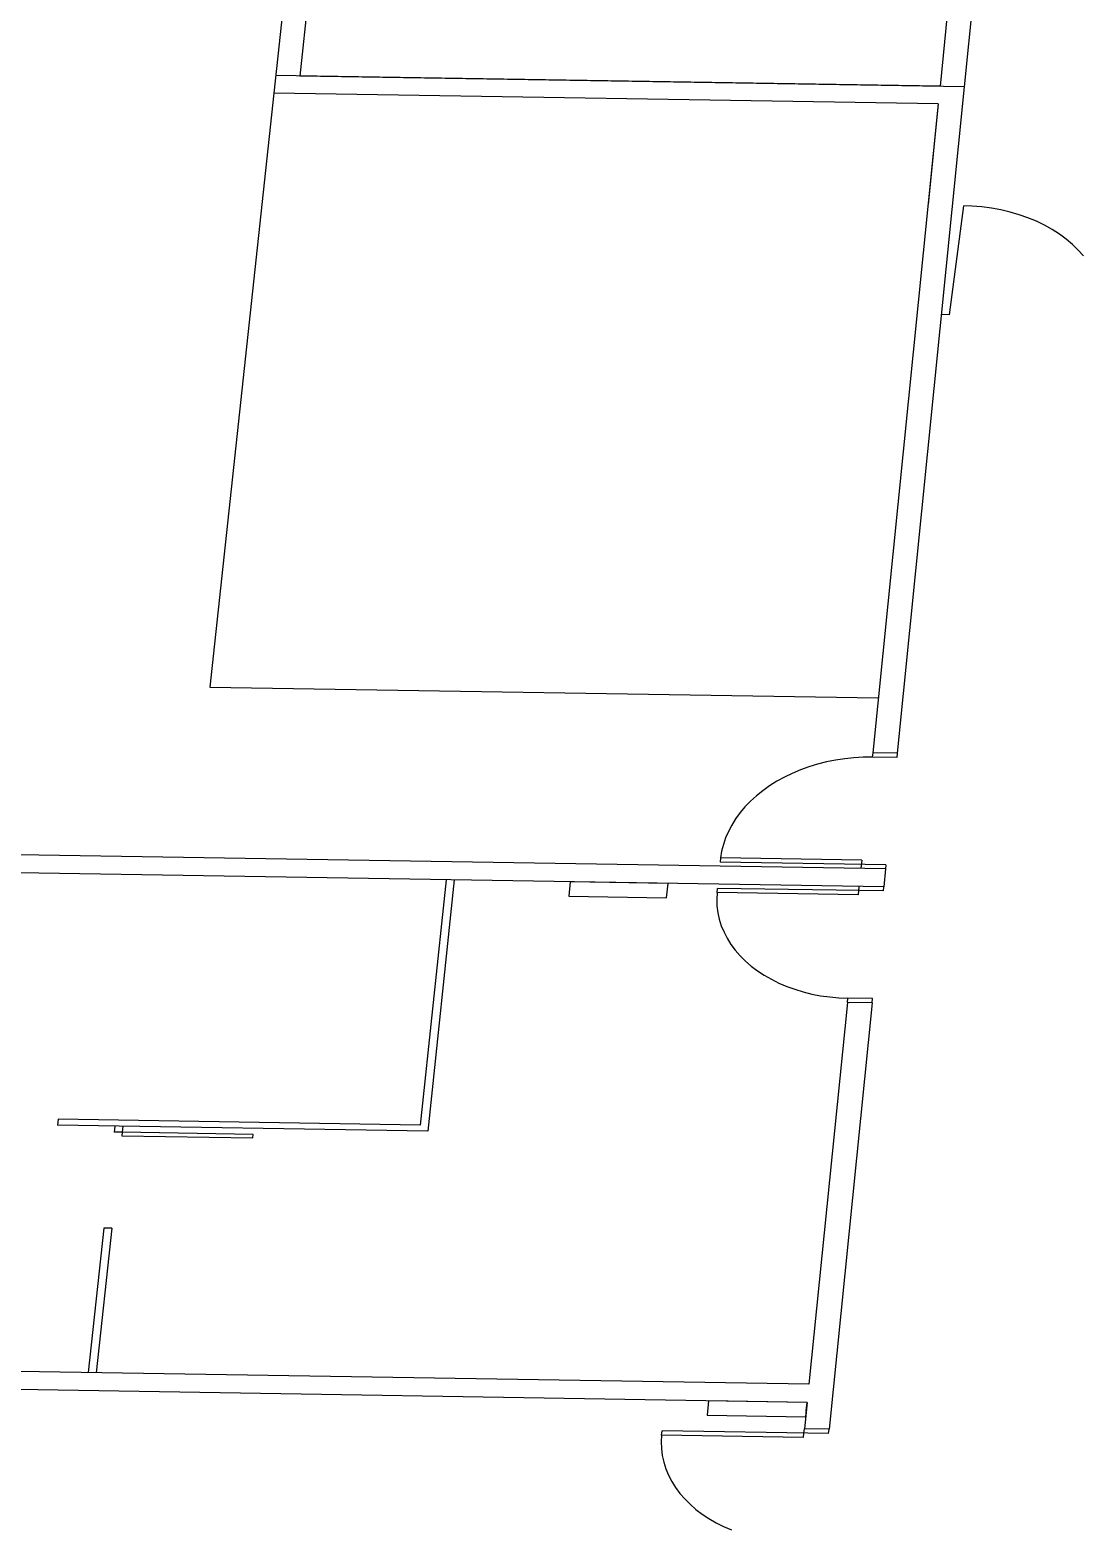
# Model space of a CAD drawing. Extents: x -68 to 264, y 51 to 115.
# Drawn here: x -56.34 to -49.05, y 77.84 to 88.21 of the extents above; entities that cross this region are included whole.
import ezdxf

# ---------------------------------------------------------------- set-up
doc = ezdxf.new("R2010")
doc.units = 0
doc.layers.get('0').update_dxf_attribs({"linetype": 'CONTINUOUS'})

msp = doc.modelspace()

# ---------------------------------------------------------------- linework, layer by layer
for p, q in [((-54.093, 92.946), (-54.649, 87.775)), ((-49.679, 89.644), (-49.863, 87.82)), ((-54.399, 88.537), (-54.468, 87.894)), ((-49.969, 88.442), (-50.031, 87.823)), ((-50.031, 87.823), (-54.636, 87.897)), ((-49.863, 87.82), (-54.468, 87.894)), ((-54.649, 87.775), (-55.092, 83.66)), ((-50.044, 87.701), (-54.649, 87.775)), ((-49.863, 87.82), (-50.328, 83.201)), ((-50.044, 87.701), (-50.498, 83.204)), ((-50.044, 87.701), (-50.114, 87.003)), ((-49.966, 86.24), (-49.867, 86.995)), ((-49.81, 86.993), (-49.867, 86.995)), ((-49.742, 86.987), (-49.81, 86.993)), ((-49.675, 86.978), (-49.742, 86.987)), ((-49.609, 86.966), (-49.675, 86.978)), ((-49.545, 86.951), (-49.609, 86.966)), ((-49.482, 86.933), (-49.545, 86.951)), ((-49.422, 86.912), (-49.482, 86.933)), ((-49.363, 86.888), (-49.422, 86.912)), ((-49.307, 86.861), (-49.363, 86.888)), ((-49.254, 86.831), (-49.307, 86.861)), ((-49.204, 86.799), (-49.254, 86.831)), ((-49.157, 86.764), (-49.204, 86.799)), ((-49.113, 86.727), (-49.157, 86.764)), ((-49.073, 86.688), (-49.113, 86.727)), ((-49.037, 86.648), (-49.073, 86.688)), ((-49.966, 86.24), (-50.022, 86.241)), ((-55.092, 83.66), (-50.459, 83.585)), ((-50.498, 83.204), (-50.501, 83.175)), ((-50.328, 83.201), (-50.498, 83.204)), ((-50.328, 83.201), (-50.331, 83.172)), ((-50.94, 83.107), (-50.998, 83.086)), ((-50.88, 83.125), (-50.94, 83.107)), ((-50.818, 83.141), (-50.88, 83.125)), ((-50.756, 83.154), (-50.818, 83.141)), ((-50.692, 83.163), (-50.756, 83.154)), ((-50.629, 83.17), (-50.692, 83.163)), ((-50.565, 83.174), (-50.629, 83.17)), ((-50.501, 83.175), (-50.565, 83.174)), ((-50.331, 83.172), (-50.501, 83.175)), ((-51.162, 83.007), (-51.212, 82.976)), ((-51.11, 83.036), (-51.162, 83.007)), ((-51.055, 83.062), (-51.11, 83.036)), ((-50.998, 83.086), (-51.055, 83.062)), ((-51.303, 82.907), (-51.345, 82.87)), ((-51.259, 82.942), (-51.303, 82.907)), ((-51.212, 82.976), (-51.259, 82.942)), ((-51.417, 82.79), (-51.448, 82.748)), ((-51.383, 82.83), (-51.417, 82.79)), ((-51.345, 82.87), (-51.383, 82.83)), ((-51.475, 82.704), (-51.498, 82.66)), ((-51.448, 82.748), (-51.475, 82.704)), ((-51.518, 82.615), (-51.533, 82.569)), ((-51.498, 82.66), (-51.518, 82.615)), ((-50.409, 82.4), (-57.092, 82.508)), ((-51.552, 82.476), (-51.555, 82.447)), ((-51.545, 82.523), (-51.552, 82.476)), ((-50.573, 82.46), (-51.552, 82.476)), ((-51.533, 82.569), (-51.545, 82.523)), ((-50.421, 82.276), (-60.443, 82.438)), ((-50.406, 82.429), (-51.555, 82.447)), ((-50.573, 82.46), (-50.579, 82.402)), ((-50.409, 82.4), (-50.421, 82.276)), ((-50.406, 82.429), (-50.409, 82.4)), ((-53.455, 82.325), (-53.634, 80.625)), ((-53.399, 82.324), (-53.581, 80.582)), ((-52.595, 82.311), (-52.605, 82.211)), ((-51.916, 82.3), (-52.595, 82.311)), ((-51.926, 82.2), (-51.916, 82.3)), ((-50.597, 82.22), (-50.591, 82.278)), ((-50.424, 82.247), (-50.421, 82.276)), ((-52.605, 82.211), (-51.926, 82.2)), ((-51.576, 82.236), (-51.579, 82.189)), ((-51.579, 82.189), (-51.577, 82.143)), ((-51.576, 82.236), (-51.573, 82.265)), ((-50.597, 82.22), (-51.576, 82.236)), ((-50.424, 82.247), (-51.573, 82.265)), ((-51.577, 82.143), (-51.571, 82.096)), ((-51.571, 82.096), (-51.561, 82.051)), ((-51.561, 82.051), (-51.547, 82.006)), ((-51.547, 82.006), (-51.528, 81.962)), ((-51.528, 81.962), (-51.506, 81.919)), ((-51.506, 81.919), (-51.48, 81.877)), ((-51.48, 81.877), (-51.45, 81.837)), ((-51.45, 81.837), (-51.417, 81.798)), ((-51.417, 81.798), (-51.38, 81.761)), ((-51.38, 81.761), (-51.339, 81.726)), ((-51.339, 81.726), (-51.296, 81.694)), ((-51.296, 81.694), (-51.25, 81.663)), ((-51.25, 81.663), (-51.2, 81.635)), ((-51.2, 81.635), (-51.148, 81.609)), ((-51.148, 81.609), (-51.094, 81.586)), ((-51.094, 81.586), (-51.038, 81.566)), ((-51.038, 81.566), (-50.98, 81.548)), ((-50.98, 81.548), (-50.92, 81.533)), ((-50.672, 81.475), (-50.94, 78.829)), ((-50.92, 81.533), (-50.859, 81.521)), ((-50.859, 81.521), (-50.796, 81.513)), ((-50.502, 81.472), (-50.8, 78.517)), ((-50.796, 81.513), (-50.733, 81.507)), ((-50.733, 81.507), (-50.669, 81.504)), ((-50.672, 81.475), (-50.669, 81.504)), ((-50.502, 81.472), (-50.672, 81.475)), ((-50.499, 81.501), (-50.669, 81.504)), ((-50.502, 81.472), (-50.499, 81.501)), ((-56.144, 80.666), (-56.148, 80.624)), ((-53.581, 80.582), (-56.148, 80.624)), ((-53.634, 80.625), (-56.144, 80.666)), ((-55.751, 80.618), (-55.756, 80.576)), ((-55.694, 80.617), (-55.699, 80.575)), ((-55.699, 80.575), (-55.756, 80.576)), ((-55.699, 80.575), (-55.702, 80.55)), ((-55.702, 80.55), (-54.794, 80.536)), ((-54.791, 80.56), (-55.699, 80.575)), ((-54.794, 80.536), (-54.791, 80.56)), ((-55.827, 79.911), (-55.936, 78.91)), ((-55.771, 79.91), (-55.879, 78.909)), ((-55.771, 79.91), (-55.827, 79.911)), ((-50.94, 78.829), (-60.839, 78.99)), ((-50.952, 78.703), (-60.854, 78.864)), ((-51.635, 78.715), (-51.645, 78.614)), ((-50.952, 78.703), (-51.635, 78.715)), ((-50.952, 78.703), (-50.971, 78.52)), ((-50.962, 78.603), (-50.952, 78.703)), ((-50.958, 78.645), (-50.952, 78.703)), ((-51.645, 78.614), (-50.962, 78.603)), ((-51.961, 78.477), (-51.964, 78.43)), ((-51.964, 78.43), (-51.962, 78.383)), ((-51.961, 78.477), (-51.958, 78.506)), ((-50.977, 78.461), (-51.961, 78.477)), ((-50.803, 78.488), (-51.958, 78.506)), ((-50.977, 78.461), (-50.974, 78.49)), ((-50.974, 78.49), (-50.971, 78.52)), ((-50.8, 78.517), (-50.971, 78.52)), ((-50.803, 78.488), (-50.8, 78.517)), ((-51.962, 78.383), (-51.956, 78.336)), ((-51.956, 78.336), (-51.946, 78.29)), ((-51.946, 78.29), (-51.931, 78.244)), ((-51.931, 78.244), (-51.913, 78.2)), ((-51.913, 78.2), (-51.891, 78.156)), ((-51.891, 78.156), (-51.864, 78.114)), ((-51.864, 78.114), (-51.835, 78.073)), ((-51.835, 78.073), (-51.801, 78.034)), ((-51.801, 78.034), (-51.764, 77.997)), ((-51.764, 77.997), (-51.723, 77.962)), ((-51.723, 77.962), (-51.68, 77.929)), ((-51.68, 77.929), (-51.633, 77.898)), ((-51.633, 77.898), (-51.583, 77.869)), ((-51.583, 77.869), (-51.531, 77.843)), ((-51.531, 77.843), (-51.477, 77.82))]:
    msp.add_line(p, q)

doc.saveas('drawing.dxf')
